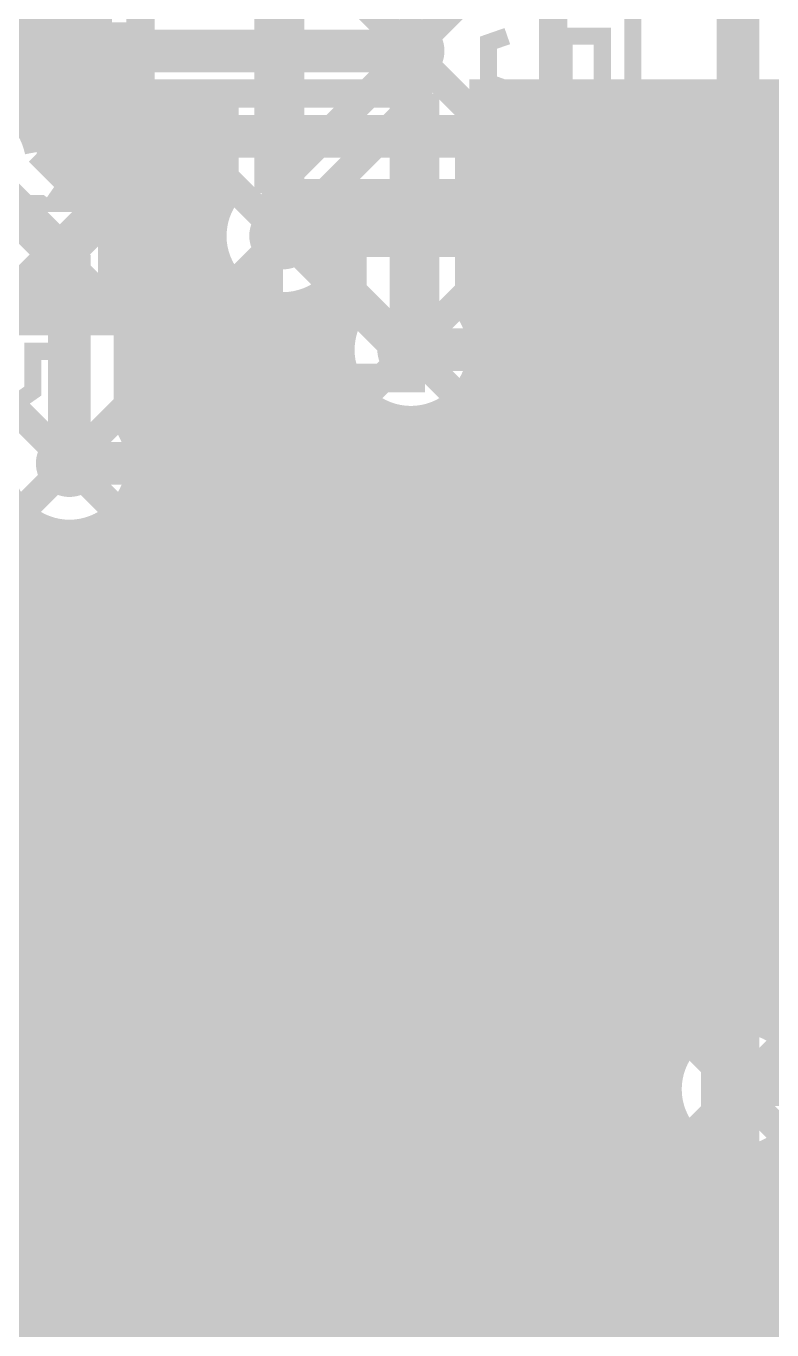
# Model space of a CAD drawing. Extents: x -11 to 221, y -93 to 178.
# Drawn here: x 44.57 to 51.23, y 86.37 to 98.01 of the extents above; entities that cross this region are included whole.
import ezdxf

# ---------------------------------------------------------------- set-up
doc = ezdxf.new("R2010")
doc.units = 0
doc.header["$MEASUREMENT"] = 0
doc.layers.get('0').update_dxf_attribs({"linetype": 'CONTINUOUS'})
for name, color, linetype in [('26-349-0_BOT', 7, 'CONTINUOUS'), ('26-349-0_DRD', 7, 'CONTINUOUS'), ('26-349-0_DRL', 2, 'CONTINUOUS'), ('26-349-0_FAB', 1, 'CONTINUOUS'), ('26-349-0_IN1', 3, 'CONTINUOUS'), ('26-349-0_IN2', 5, 'CONTINUOUS'), ('26-349-0_SMB', 10, 'CONTINUOUS'), ('26-349-0_SMT', 14, 'CONTINUOUS'), ('26-349-0_SPT', 9, 'CONTINUOUS'), ('26-349-0_SST', 12, 'CONTINUOUS'), ('26-349-0_TOP', 11, 'CONTINUOUS'), ('THRUHOLE_TAP', 15, 'CONTINUOUS')]:
    doc.layers.add(name, color=color, linetype=linetype)

# ---------------------------------------------------------------- blocks, each defined once
blk = doc.blocks.new('ROUND_78')
at = {"const_width": 0.29972}
blk.add_lwpolyline([(-0.14986, 0, 1), (0.14986, 0, 1)], format="xyb", close=True, dxfattribs=at)
blk = doc.blocks.new('ROUND_102')
at = {"const_width": 0.10033}
blk.add_lwpolyline([(-0.050164, 0, 1), (0.050164, 0, 1)], format="xyb", close=True, dxfattribs=at)
blk = doc.blocks.new('ROUND_82')
at = {"const_width": 0.29972}
blk.add_lwpolyline([(-0.14986, 0, 1), (0.14986, 0, 1)], format="xyb", close=True, dxfattribs=at)
blk = doc.blocks.new('RECTANGLE_3')
blk.add_solid([(0.4826, 0.4064), (0.4826, -0.4064), (-0.4826, 0.4064), (-0.4826, -0.4064)])
blk = doc.blocks.new('RECTANGLE_6')
blk.add_solid([(0.51308, 0.63627), (0.51308, -0.63627), (-0.51308, 0.63627), (-0.51308, -0.63627)])
blk = doc.blocks.new('RECTANGLE_47')
blk.add_solid([(0.508, 0.9017), (0.508, -0.9017), (-0.508, 0.9017), (-0.508, -0.9017)])
blk = doc.blocks.new('ROUND_88')
at = {"const_width": 0.10033}
blk.add_lwpolyline([(-0.050164, 0, 1), (0.050164, 0, 1)], format="xyb", close=True, dxfattribs=at)

msp = doc.modelspace()

# ---------------------------------------------------------------- linework, layer by layer
at = {"layer": '26-349-0_BOT'}
for points, const_width in [([(46.863, 99.949), (46.863, 96.139)], 0.381), ([(48.006, 95.123), (48.006, 97.79)], 0.381), ([(46.3423, 97.409), (17.145, 97.409)], 0.254), ([(44.577, 97.409), (44.577, 97.14484)], 0.254), ([(44.8056, 97.409), (44.8056, 96.774)], 0.254), ([(45.0342, 97.409), (45.0342, 96.5454)], 0.254), ([(45.2628, 97.409), (45.2628, 96.3168)], 0.254), ([(45.4914, 97.409), (45.4914, 94.44228)], 0.254), ([(45.72, 97.409), (45.72, 92.01658)], 0.254), ([(45.9486, 97.409), (45.9486, 92.06992)], 0.254), ([(46.1772, 97.409), (46.1772, 92.0369)], 0.254), ([(46.3423, 97.409), (46.3423, 96.49206)], 0.254), ([(48.5267, 97.409), (48.5267, 95.47606)], 0.254), ([(56.5023, 97.409), (48.5267, 97.409)], 0.254), ([(48.6918, 97.409), (48.6918, 40.513)], 0.254), ([(48.9204, 97.409), (48.9204, 40.513)], 0.254), ([(49.149, 97.409), (49.149, 40.513)], 0.254), ([(49.3776, 97.409), (49.3776, 68.72732)], 0.254), ([(49.6062, 97.409), (49.6062, 69.3674)], 0.254), ([(49.8348, 97.409), (49.8348, 69.6341)], 0.254), ([(50.0634, 97.409), (50.0634, 69.80428)], 0.254), ([(50.292, 97.409), (50.292, 69.91604)], 0.254), ([(50.5206, 97.409), (50.5206, 88.99906)], 0.254), ([(50.7492, 97.409), (50.7492, 89.12352)], 0.254), ([(50.9778, 97.409), (50.9778, 89.14638)], 0.254), ([(51.2064, 97.409), (51.2064, 89.08288)], 0.254), ([(46.3423, 97.2058), (44.5262, 97.2058)], 0.254), ([(56.5023, 97.2058), (48.5267, 97.2058)], 0.254), ([(46.3423, 96.9772), (44.6659, 96.9772)], 0.254), ([(56.5023, 96.9772), (48.5267, 96.9772)], 0.254), ([(44.68622, 96.89084), (45.31868, 96.25838)], 0.254), ([(44.958, 94.107), (44.958, 95.885), (44.069, 96.774)], 0.381), ([(46.3423, 96.7486), (44.831, 96.7486)], 0.254), ([(56.5023, 96.7486), (48.5267, 96.7486)], 0.254), ([(46.3423, 96.52), (45.0596, 96.52)], 0.254), ([(56.5023, 96.52), (48.5267, 96.52)], 0.254), ([(46.25086, 96.2914), (45.2882, 96.2914)], 0.254), ([(56.5023, 96.2914), (48.5267, 96.2914)], 0.254), ([(46.23816, 96.0628), (45.44822, 96.0628)], 0.254), ([(47.4853, 96.03994), (47.4853, 95.47606)], 0.254), ([(56.5023, 96.0628), (48.5267, 96.0628)], 0.254), ([(45.4787, 95.885), (45.4787, 94.46006)], 0.254), ([(46.31182, 95.8342), (45.4787, 95.8342)], 0.254), ([(47.4853, 95.8342), (47.41418, 95.8342)], 0.254), ([(56.5023, 95.8342), (48.5267, 95.8342)], 0.254), ([(46.4058, 95.70466), (46.4058, 91.8972)], 0.254), ([(47.3202, 95.70466), (47.3202, 69.23786)], 0.254), ([(46.52772, 95.6056), (45.4787, 95.6056)], 0.254), ([(47.4853, 95.6056), (47.19828, 95.6056)], 0.254), ([(56.5023, 95.6056), (48.5267, 95.6056)], 0.254), ([(46.6344, 95.55226), (46.6344, 84.15528)], 0.254), ([(46.863, 95.50908), (46.863, 69.38518)], 0.254), ([(47.0916, 95.55226), (47.0916, 69.36232)], 0.254), ([(47.42942, 95.377), (45.4787, 95.377)], 0.254), ([(56.5023, 95.377), (48.58258, 95.377)], 0.254), ([(47.37608, 95.1484), (45.4787, 95.1484)], 0.254), ([(56.5023, 95.1484), (48.63592, 95.1484)], 0.254), ([(47.4091, 94.9198), (45.4787, 94.9198)], 0.254), ([(56.5023, 94.9198), (48.6029, 94.9198)], 0.254), ([(47.54626, 94.6912), (45.4787, 94.6912)], 0.254), ([(47.5488, 94.68866), (47.5488, 40.513)], 0.254), ([(56.5023, 94.6912), (48.4632, 94.6912)], 0.254), ([(48.4632, 94.68866), (48.4632, 40.513)], 0.254), ([(47.7774, 94.53626), (47.7774, 40.513)], 0.254), ([(48.2346, 94.53626), (48.2346, 40.513)], 0.254), ([(56.5023, 94.4626), (45.4787, 94.4626)], 0.254), ([(48.006, 94.49308), (48.006, 40.513)], 0.254), ([(56.5023, 94.234), (45.57522, 94.234)], 0.254), ([(56.5023, 94.0054), (45.5803, 94.0054)], 0.254), ([(45.4914, 93.77172), (45.4914, 91.84386)], 0.254), ([(56.5023, 93.7768), (45.49394, 93.7768)], 0.254), ([(44.577, 93.60408), (44.577, 84.56422)], 0.254), ([(44.6659, 93.5482), (44.22902, 93.5482)], 0.254), ([(44.8056, 93.49486), (44.8056, 84.4677)], 0.254), ([(45.0342, 93.48216), (45.0342, 84.18322)], 0.254), ([(56.5023, 93.5482), (45.24756, 93.5482)], 0.254), ([(45.2628, 93.55582), (45.2628, 54.09184)], 0.254), ([(56.5023, 93.3196), (44.20108, 93.3196)], 0.254), ([(56.5023, 93.091), (44.13504, 93.091)], 0.254), ([(56.5023, 92.8624), (44.02582, 92.8624)], 0.254), ([(56.5023, 92.6338), (43.8531, 92.6338)], 0.254), ([(56.5023, 92.4052), (43.5864, 92.4052)], 0.254), ([(56.5023, 92.1766), (42.9387, 92.1766)], 0.254), ([(45.60062, 91.948), (30.48762, 91.948)], 0.254), ([(56.5023, 91.948), (46.34484, 91.948)], 0.254), ([(45.41012, 91.7194), (17.145, 91.7194)], 0.254), ([(56.5023, 91.7194), (46.53788, 91.7194)], 0.254), ([(45.34662, 91.4908), (17.145, 91.4908)], 0.254), ([(56.5023, 91.4908), (46.60138, 91.4908)], 0.254), ([(45.36948, 91.2622), (17.145, 91.2622)], 0.254), ([(56.5023, 91.2622), (46.57852, 91.2622)], 0.254), ([(45.4914, 91.0336), (17.145, 91.0336)], 0.254), ([(45.4914, 91.0336), (45.4914, 83.97748)], 0.254), ([(56.5023, 91.0336), (46.45406, 91.0336)], 0.254), ([(46.4058, 90.98026), (46.4058, 84.37118)], 0.254), ([(56.44642, 90.805), (43.06316, 90.805)], 0.254), ([(45.72, 90.86342), (45.72, 84.32038)], 0.254), ([(45.9486, 90.81008), (45.9486, 84.4296)], 0.254), ([(46.1772, 90.8431), (46.1772, 84.44484)], 0.254), ([(56.39308, 90.5764), (43.6118, 90.5764)], 0.254), ([(56.4261, 90.3478), (43.87088, 90.3478)], 0.254), ([(56.56326, 90.1192), (44.03598, 90.1192)], 0.254), ([(57.2643, 89.8906), (44.14266, 89.8906)], 0.254), ([(57.2643, 89.662), (44.20616, 89.662)], 0.254), ([(57.2643, 89.4334), (44.22902, 89.4334)], 0.254), ([(57.2643, 89.2048), (44.21632, 89.2048)], 0.254), ([(50.49266, 88.9762), (44.16552, 88.9762)], 0.254), ([(50.34026, 88.7476), (44.07154, 88.7476)], 0.254), ([(50.29708, 88.519), (43.92676, 88.519)], 0.254), ([(50.34026, 88.2904), (43.70324, 88.2904)], 0.254), ([(50.49266, 88.0618), (43.30446, 88.0618)], 0.254), ([(50.5206, 88.0364), (50.5206, 79.98206)], 0.254), ([(50.7492, 87.91448), (50.7492, 80.10652)], 0.254), ([(50.9778, 87.89162), (50.9778, 80.12938)], 0.254), ([(51.2064, 87.95512), (51.2064, 80.06588)], 0.254), ([(57.9755, 87.8332), (17.145, 87.8332)], 0.254), ([(57.9755, 87.6046), (17.145, 87.6046)], 0.254), ([(57.9755, 87.376), (17.145, 87.376)], 0.254), ([(57.9755, 87.1474), (17.145, 87.1474)], 0.254), ([(57.9755, 86.9188), (17.145, 86.9188)], 0.254), ([(57.9755, 86.6902), (17.145, 86.6902)], 0.254), ([(57.9755, 86.4616), (43.4721, 86.4616)], 0.254)]:
    msp.add_lwpolyline(points, dxfattribs=dict(at, const_width=const_width))
at = {"layer": '26-349-0_BOT', "const_width": 0.254}
for points in [[(44.68622, 96.89084, 0.3604212), (44.069, 97.40138)], [(46.3423, 96.49206, 0.1500719), (46.23389, 96.139)], [(45.4787, 95.885, 0.1989124), (45.32619, 96.25319)], [(46.23308, 96.139, 0.4142136), (46.863, 95.50908)], [(46.863, 95.50908, 0.368698), (47.4853, 96.03994)], [(47.4853, 95.47606, 0.1500719), (47.37689, 95.123)], [(48.63592, 95.123, 0.1500718), (48.52737, 95.47651)], [(47.37608, 95.123, 0.4142136), (48.006, 94.49308)], [(48.006, 94.49308, 0.4142136), (48.63592, 95.123)], [(45.58792, 94.107, 0.1500718), (45.47937, 94.46051)], [(44.32808, 94.107, 0.4142136), (44.958, 93.47708)], [(44.958, 93.47708, 0.4142136), (45.58792, 94.107)], [(45.974, 92.06992, 0.4142136), (45.34408, 91.44)], [(46.60392, 91.44, 0.4142136), (45.974, 92.06992)], [(45.34408, 91.44, 0.4142136), (45.974, 90.81008)], [(45.974, 90.81008, 0.4142136), (46.60392, 91.44)], [(50.927, 89.14892, 0.4142136), (50.29708, 88.519)], [(51.55692, 88.519, 0.4142136), (50.927, 89.14892)], [(50.29708, 88.519, 0.4142136), (50.927, 87.88908)], [(50.927, 87.88908, 0.4142136), (51.55692, 88.519)]]:
    msp.add_lwpolyline(points, format="xyb", dxfattribs=at)
at = {"layer": '26-349-0_DRD', "const_width": 0.254}
for points in [[(45.593, 97.536), (43.053, 100.076)], [(45.593, 97.536), (45.593, 100.076)], [(46.736, 99.06), (46.736, 96.52)], [(49.276, 99.06), (46.736, 96.52)], [(49.276, 96.52), (46.736, 99.06)], [(49.276, 96.52), (49.276, 99.06)], [(45.339, 98.044), (42.799, 98.044)], [(45.339, 98.044), (42.799, 95.504)], [(45.339, 95.504), (42.799, 98.044)], [(45.339, 95.504), (45.339, 98.044)], [(43.053, 97.536), (45.593, 97.536)], [(45.593, 97.409), (45.593, 94.869)], [(48.133, 97.409), (45.593, 97.409)], [(48.133, 97.409), (45.593, 94.869)], [(48.133, 94.869), (45.593, 97.409)], [(48.133, 94.869), (48.133, 97.409)], [(46.736, 96.52), (49.276, 96.52)], [(46.736, 96.393), (46.736, 93.853)], [(49.276, 96.393), (46.736, 96.393)], [(49.276, 96.393), (46.736, 93.853)], [(49.276, 93.853), (46.736, 96.393)], [(49.276, 93.853), (49.276, 96.393)], [(42.799, 95.504), (45.339, 95.504)], [(46.228, 95.377), (43.688, 95.377)], [(46.228, 95.377), (43.688, 92.837)], [(46.228, 92.837), (43.688, 95.377)], [(46.228, 92.837), (46.228, 95.377)], [(45.593, 94.869), (48.133, 94.869)], [(46.736, 93.853), (49.276, 93.853)], [(43.688, 92.837), (46.228, 92.837)], [(44.704, 92.71), (44.704, 90.17)], [(47.244, 92.71), (44.704, 92.71)], [(47.244, 92.71), (44.704, 90.17)], [(47.244, 90.17), (44.704, 92.71)], [(47.244, 90.17), (47.244, 92.71)], [(44.704, 90.17), (47.244, 90.17)], [(49.657, 89.789), (49.657, 87.249)], [(52.197, 89.789), (49.657, 89.789)], [(52.197, 89.789), (49.657, 87.249)], [(52.197, 87.249), (49.657, 89.789)], [(49.657, 89.789), (49.657, 87.249)], [(52.197, 89.789), (49.657, 89.789)], [(52.197, 89.789), (49.657, 87.249)], [(52.197, 87.249), (49.657, 89.789)], [(49.657, 87.249), (52.197, 87.249)], [(49.657, 87.249), (52.197, 87.249)]]:
    msp.add_lwpolyline(points, dxfattribs=at)
at = {"layer": '26-349-0_FAB', "const_width": 0.254}
for points in [[(-7.62, 142.24), (-7.62, 102.87), (17.78, 102.87), (17.78, 93.345), (55.88, 93.345), (55.88, 55.245), (48.895, 55.245), (48.895, -6.985), (109.22, -6.985), (109.22, 45.72), (66.04, 45.72), (66.04, 142.875), (33.655, 142.875), (27.94, 148.59), (27.94, 152.4), (11.43, 152.4), (11.43, 142.24), (-7.62, 142.24)], [(17.78, 88.9), (17.78, 41.275), (47.625, 41.275), (47.625, 56.515), (55.245, 56.515), (55.245, 92.71), (17.78, 92.71), (17.78, 88.9)]]:
    msp.add_lwpolyline(points, dxfattribs=at)
at = {"layer": '26-349-0_IN1'}
for points, const_width in [([(52.324, 105.537), (51.689, 105.537), (50.927, 104.775), (50.927, 88.519)], 0.381), ([(49.657, 93.091), (45.212, 93.091), (45.212, 64.008)], 0.254), ([(49.657, 93.0656), (45.212, 93.0656)], 0.254), ([(45.2374, 93.091), (45.2374, 42.545)], 0.254), ([(45.466, 93.091), (45.466, 42.545)], 0.254), ([(45.6946, 93.091), (45.6946, 42.545)], 0.254), ([(45.9232, 93.091), (45.9232, 82.26044)], 0.254), ([(46.1518, 93.091), (46.1518, 82.44078)], 0.254), ([(46.3804, 93.091), (46.3804, 82.5119)], 0.254), ([(46.609, 93.091), (46.609, 82.50682)], 0.254), ([(46.8376, 93.091), (46.8376, 82.42808)], 0.254), ([(47.0662, 93.091), (47.0662, 82.22742)], 0.254), ([(47.2948, 93.091), (47.2948, 42.545)], 0.254), ([(47.5234, 93.091), (47.5234, 42.545)], 0.254), ([(47.752, 93.091), (47.752, 42.545)], 0.254), ([(47.9806, 93.091), (47.9806, 69.84238)], 0.254), ([(48.2092, 93.091), (48.2092, 76.41844)], 0.254), ([(48.4378, 93.091), (48.4378, 76.59878)], 0.254), ([(48.6664, 93.091), (48.6664, 76.6699)], 0.254), ([(48.895, 93.091), (48.895, 76.66482)], 0.254), ([(49.1236, 93.091), (49.1236, 76.58608)], 0.254), ([(49.3522, 93.091), (49.3522, 76.38542)], 0.254), ([(49.5808, 93.091), (49.5808, 69.5071)], 0.254), ([(49.657, 93.091), (49.657, 69.59854)], 0.254), ([(49.657, 92.837), (45.212, 92.837)], 0.254), ([(49.657, 92.6084), (45.212, 92.6084)], 0.254), ([(49.657, 92.3798), (45.212, 92.3798)], 0.254), ([(49.657, 92.1512), (45.212, 92.1512)], 0.254), ([(49.657, 91.9226), (45.212, 91.9226)], 0.254), ([(49.657, 91.694), (45.212, 91.694)], 0.254), ([(49.657, 91.4654), (45.212, 91.4654)], 0.254), ([(49.657, 91.2368), (45.212, 91.2368)], 0.254), ([(49.657, 91.0082), (45.212, 91.0082)], 0.254), ([(49.657, 90.7796), (45.212, 90.7796)], 0.254), ([(49.657, 90.551), (45.212, 90.551)], 0.254), ([(49.657, 90.3224), (45.212, 90.3224)], 0.254), ([(49.657, 90.0938), (45.212, 90.0938)], 0.254), ([(49.657, 89.8652), (45.212, 89.8652)], 0.254), ([(49.657, 89.6366), (45.212, 89.6366)], 0.254), ([(49.657, 89.408), (45.212, 89.408)], 0.254), ([(49.657, 89.1794), (45.212, 89.1794)], 0.254), ([(49.657, 88.9508), (45.212, 88.9508)], 0.254), ([(49.657, 88.7222), (45.212, 88.7222)], 0.254), ([(50.927, 79.502), (50.927, 88.519)], 0.381), ([(49.657, 88.4936), (45.212, 88.4936)], 0.254), ([(49.657, 88.265), (45.212, 88.265)], 0.254), ([(49.657, 88.0364), (45.212, 88.0364)], 0.254), ([(49.657, 87.8078), (45.212, 87.8078)], 0.254), ([(49.657, 87.5792), (45.212, 87.5792)], 0.254), ([(49.657, 87.3506), (45.212, 87.3506)], 0.254), ([(49.657, 87.122), (45.212, 87.122)], 0.254), ([(49.657, 86.8934), (45.212, 86.8934)], 0.254), ([(49.657, 86.6648), (45.212, 86.6648)], 0.254), ([(49.657, 86.4362), (45.212, 86.4362)], 0.254)]:
    msp.add_lwpolyline(points, dxfattribs=dict(at, const_width=const_width))
at = {"layer": '26-349-0_SMB', "const_width": 0.254}
for points in [[(48.895, 97.028), (48.895, 89.789)], [(56.007, 97.028), (48.895, 97.028)], [(48.9458, 97.028), (48.9458, 89.789)], [(49.1744, 97.028), (49.1744, 89.789)], [(49.403, 97.028), (49.403, 89.789)], [(49.6316, 97.028), (49.6316, 89.789)], [(49.8602, 97.028), (49.8602, 89.789)], [(50.0888, 97.028), (50.0888, 89.789)], [(50.3174, 97.028), (50.3174, 89.789)], [(50.546, 97.028), (50.546, 89.789)], [(50.7746, 97.028), (50.7746, 89.789)], [(51.0032, 97.028), (51.0032, 89.789)], [(51.2318, 97.028), (51.2318, 89.789)], [(56.007, 96.901), (48.895, 96.901)], [(56.007, 96.6724), (48.895, 96.6724)], [(56.007, 96.4438), (48.895, 96.4438)], [(56.007, 96.2152), (48.895, 96.2152)], [(56.007, 95.9866), (48.895, 95.9866)], [(56.007, 95.758), (48.895, 95.758)], [(56.007, 95.5294), (48.895, 95.5294)], [(56.007, 95.3008), (48.895, 95.3008)], [(56.007, 95.0722), (48.895, 95.0722)], [(56.007, 94.8436), (48.895, 94.8436)], [(56.007, 94.615), (48.895, 94.615)], [(56.007, 94.3864), (48.895, 94.3864)], [(56.007, 94.1578), (48.895, 94.1578)], [(49.022, 93.98), (46.863, 93.98), (46.863, 82.55)], [(46.9392, 93.98), (46.9392, 69.723)], [(47.1678, 93.98), (47.1678, 69.723)], [(47.3964, 93.98), (47.3964, 69.723)], [(47.625, 93.98), (47.625, 69.723)], [(47.8536, 93.98), (47.8536, 69.723)], [(48.0822, 93.98), (48.0822, 78.359)], [(48.3108, 93.98), (48.3108, 78.359)], [(48.5394, 93.98), (48.5394, 78.359)], [(48.768, 93.98), (48.768, 78.359)], [(48.9966, 93.98), (48.9966, 87.376)], [(49.022, 93.98), (49.022, 89.789)], [(49.022, 93.8276), (46.863, 93.8276)], [(56.007, 93.9292), (48.895, 93.9292)], [(49.022, 93.599), (46.863, 93.599)], [(56.007, 93.7006), (48.895, 93.7006)], [(56.007, 93.472), (48.895, 93.472)], [(49.022, 93.3704), (46.863, 93.3704)], [(56.007, 93.2434), (48.895, 93.2434)], [(49.022, 93.1418), (46.863, 93.1418)], [(56.007, 93.0148), (48.895, 93.0148)], [(49.022, 92.9132), (46.863, 92.9132)], [(56.007, 92.7862), (48.895, 92.7862)], [(49.022, 92.6846), (46.863, 92.6846)], [(56.007, 92.5576), (48.895, 92.5576)], [(49.022, 92.456), (46.863, 92.456)], [(56.007, 92.329), (48.895, 92.329)], [(49.022, 92.2274), (46.863, 92.2274)], [(56.007, 92.1004), (48.895, 92.1004)], [(49.022, 91.9988), (46.863, 91.9988)], [(56.007, 91.8718), (48.895, 91.8718)], [(49.022, 91.7702), (46.863, 91.7702)], [(56.007, 91.6432), (48.895, 91.6432)], [(49.022, 91.5416), (46.863, 91.5416)], [(56.007, 91.4146), (48.895, 91.4146)], [(49.022, 91.313), (46.863, 91.313)], [(56.007, 91.186), (48.895, 91.186)], [(49.022, 91.0844), (46.863, 91.0844)], [(56.007, 90.9574), (48.895, 90.9574)], [(49.022, 90.8558), (46.863, 90.8558)], [(56.007, 90.7288), (48.895, 90.7288)], [(49.022, 90.6272), (46.863, 90.6272)], [(56.007, 90.5002), (48.895, 90.5002)], [(49.022, 90.3986), (46.863, 90.3986)], [(56.007, 90.2716), (48.895, 90.2716)], [(49.022, 90.17), (46.863, 90.17)], [(56.007, 90.043), (48.895, 90.043)], [(49.022, 89.9414), (46.863, 89.9414)], [(56.007, 89.8144), (48.895, 89.8144)], [(51.943, 89.789), (48.895, 89.789)], [(49.911, 89.789), (49.022, 89.789)], [(49.2252, 89.789), (49.2252, 87.376)], [(49.4538, 89.789), (49.4538, 87.376)], [(49.6824, 89.789), (49.6824, 87.376)], [(49.911, 89.789), (49.911, 87.376)], [(49.911, 89.7128), (46.863, 89.7128)], [(49.911, 89.4842), (46.863, 89.4842)], [(49.911, 89.2556), (46.863, 89.2556)], [(49.911, 89.027), (46.863, 89.027)], [(49.911, 88.7984), (46.863, 88.7984)], [(49.911, 88.5698), (46.863, 88.5698)], [(49.911, 88.3412), (46.863, 88.3412)], [(49.911, 88.1126), (46.863, 88.1126)], [(49.911, 87.884), (46.863, 87.884)], [(49.911, 87.6554), (46.863, 87.6554)], [(49.911, 87.4268), (46.863, 87.4268)], [(48.895, 87.376), (48.895, 80.518)], [(49.911, 87.376), (48.895, 87.376)], [(48.895, 87.376), (48.895, 80.518)], [(51.943, 87.376), (48.895, 87.376)], [(48.9458, 87.376), (48.9458, 80.518)], [(49.1744, 87.376), (49.1744, 80.518)], [(49.403, 87.376), (49.403, 80.518)], [(49.6316, 87.376), (49.6316, 80.518)], [(49.8602, 87.376), (49.8602, 80.518)], [(50.0888, 87.376), (50.0888, 80.518)], [(50.3174, 87.376), (50.3174, 80.518)], [(50.546, 87.376), (50.546, 80.518)], [(50.7746, 87.376), (50.7746, 80.518)], [(51.0032, 87.376), (51.0032, 80.518)], [(51.2318, 87.376), (51.2318, 80.518)], [(48.895, 87.1982), (46.863, 87.1982)], [(56.896, 87.2998), (48.895, 87.2998)], [(56.896, 87.0712), (48.895, 87.0712)], [(48.895, 86.9696), (46.863, 86.9696)], [(56.896, 86.8426), (48.895, 86.8426)], [(48.895, 86.741), (46.863, 86.741)], [(56.896, 86.614), (48.895, 86.614)], [(48.895, 86.5124), (46.863, 86.5124)], [(56.896, 86.3854), (48.895, 86.3854)], [(48.895, 86.2838), (46.863, 86.2838)]]:
    msp.add_lwpolyline(points, dxfattribs=at)
at = {"layer": '26-349-0_SMT', "const_width": 0.254}
for points in [[(46.736, 90.043), (46.736, 86.868)], [(48.895, 90.043), (46.736, 90.043)], [(46.8376, 90.043), (46.8376, 86.868)], [(47.0662, 90.043), (47.0662, 86.868)], [(47.2948, 90.043), (47.2948, 86.868)], [(47.5234, 90.043), (47.5234, 86.868)], [(47.752, 90.043), (47.752, 86.868)], [(47.9806, 90.043), (47.9806, 86.868)], [(48.2092, 90.043), (48.2092, 86.868)], [(48.4378, 90.043), (48.4378, 86.868)], [(48.6664, 90.043), (48.6664, 86.868)], [(48.895, 90.043), (48.895, 87.757)], [(48.895, 89.8144), (46.736, 89.8144)], [(48.895, 89.5858), (46.736, 89.5858)], [(48.895, 89.3572), (46.736, 89.3572)], [(48.895, 89.1286), (46.736, 89.1286)], [(48.895, 88.9), (46.736, 88.9)], [(48.895, 88.6714), (46.736, 88.6714)], [(48.895, 88.4428), (46.736, 88.4428)], [(48.895, 88.2142), (46.736, 88.2142)], [(48.895, 87.9856), (46.736, 87.9856)], [(48.895, 87.757), (46.736, 87.757)], [(48.895, 87.757), (48.895, 86.868)], [(53.34, 87.757), (48.895, 87.757)], [(49.1236, 87.757), (49.1236, 86.868)], [(49.3522, 87.757), (49.3522, 86.868)], [(49.5808, 87.757), (49.5808, 86.868)], [(49.8094, 87.757), (49.8094, 86.868)], [(50.038, 87.757), (50.038, 86.868)], [(50.2666, 87.757), (50.2666, 86.868)], [(50.4952, 87.757), (50.4952, 86.868)], [(50.7238, 87.757), (50.7238, 86.868)], [(50.9524, 87.757), (50.9524, 86.868)], [(51.181, 87.757), (51.181, 86.741)], [(56.261, 87.5284), (46.736, 87.5284)], [(58.801, 87.2998), (46.736, 87.2998)], [(58.801, 87.0712), (46.736, 87.0712)], [(51.054, 86.868), (46.736, 86.868)], [(51.054, 86.868), (53.34, 84.582)], [(58.801, 86.8426), (51.0794, 86.8426)], [(58.801, 86.614), (51.308, 86.614)]]:
    msp.add_lwpolyline(points, dxfattribs=at)
at = {"layer": '26-349-0_SST', "const_width": 0.1524}
for points in [[(51.6255, 96.3295), (51.6255, 99.2505), (49.9872, 99.2505), (49.9872, 96.3295), (51.6255, 96.3295)], [(48.86706, 97.92208), (48.69942, 97.86366), (48.69942, 97.50806), (48.86706, 97.4471), (49.20742, 97.4471), (49.37506, 97.56648), (49.37506, 97.92208), (49.71542, 97.92208), (49.71542, 97.4471)], [(44.46016, 97.50298), (44.46016, 97.14738), (44.63034, 97.028), (44.80052, 97.028), (44.96816, 97.14738), (44.96816, 97.50298), (43.95216, 97.50298)], [(48.69942, 96.72828), (48.69942, 96.9645)], [(48.69942, 96.84766), (49.71542, 96.84766), (49.54524, 96.9645)], [(43.95216, 96.42856), (44.96816, 96.42856), (44.80052, 96.5454)], [(43.95216, 95.82658), (44.96816, 95.47098), (44.96816, 95.94596)], [(44.12234, 95.10776), (43.95216, 95.0468), (43.95216, 94.6912), (44.12234, 94.63278), (44.46016, 94.63278), (44.63034, 94.75216), (44.63034, 95.10776), (44.96816, 95.10776), (44.96816, 94.63278)], [(47.9298, 93.71076), (48.2854, 93.71076), (48.40478, 93.88094), (48.40478, 94.05112), (48.2854, 94.21876), (47.9298, 94.21876), (47.9298, 93.20276)], [(48.768, 93.37294), (48.88738, 93.20276), (49.1236, 93.20276), (49.24298, 93.37294), (49.24298, 93.54312), (49.00676, 93.88094), (49.24298, 94.21876), (48.768, 94.21876)], [(49.784, 93.20276), (49.66716, 93.37294), (49.6062, 93.54312), (49.6062, 93.88094), (49.66716, 94.05112), (49.784, 94.21876), (49.90338, 94.21876), (50.02276, 94.05112), (50.08118, 93.88094), (50.08118, 93.54312), (50.02276, 93.37294), (49.90338, 93.20276), (49.784, 93.20276)], [(48.22698, 93.71076), (48.40478, 93.20276)], [(51.562, 92.837), (51.562, 90.043), (46.228, 90.043), (46.228, 92.837), (51.562, 92.837)], [(47.117, 88.011), (50.673, 88.011), (50.673, 89.789), (47.117, 89.789), (47.117, 88.011)], [(44.8818, 88.5063), (44.82338, 88.33866), (44.46778, 88.33866), (44.40936, 88.5063), (44.40936, 89.18448), (44.46778, 89.35466), (44.82338, 89.35466), (44.8818, 89.18448)], [(45.72, 88.33866), (45.24756, 88.33866), (45.72, 89.0143), (45.72, 89.18448), (45.66158, 89.35466), (45.30598, 89.35466), (45.24756, 89.18448)], [(46.5582, 88.67648), (46.08576, 88.67648), (46.32198, 89.35466), (46.44136, 89.35466), (46.44136, 88.33866)], [(47.6758, 86.09076), (48.0314, 86.09076), (48.15078, 86.26094), (48.15078, 86.43112), (48.0314, 86.59876), (47.6758, 86.59876), (47.6758, 85.58276)], [(48.98898, 85.58276), (48.514, 85.58276), (48.98898, 86.26094), (48.98898, 86.43112), (48.93056, 86.59876), (48.57496, 86.59876), (48.514, 86.43112)], [(49.76876, 86.09076), (49.82718, 86.26094), (49.82718, 86.43112), (49.76876, 86.59876), (49.41316, 86.59876), (49.3522, 86.43112), (49.3522, 86.26094), (49.41316, 86.09076), (49.76876, 86.09076), (49.82718, 85.92312), (49.82718, 85.75294), (49.76876, 85.58276), (49.41316, 85.58276), (49.3522, 85.75294), (49.3522, 85.92312), (49.41316, 86.09076)]]:
    msp.add_lwpolyline(points, dxfattribs=at)
at = {"layer": '26-349-0_TOP'}
for points, const_width in [([(48.006, 97.79), (41.275, 97.79), (40.005, 99.06), (40.005, 99.42576)], 0.381), ([(50.8, 97.0788), (50.673, 96.901), (50.546, 97.028), (45.92828, 97.028), (42.49928, 93.599)], 0.381), ([(46.863, 96.139), (57.785, 96.139)], 0.381), ([(58.4962, 95.123), (48.006, 95.123)], 0.381), ([(63.5, 93.7768), (59.8932, 93.7768), (59.563, 94.107), (44.958, 94.107)], 0.381), ([(52.52466, 90.51036), (52.578, 90.5637), (52.578, 91.44), (51.054, 92.964), (44.958, 92.964), (43.434, 91.44), (40.64, 91.44), (39.624, 90.424), (39.624, 87.884), (37.00018, 85.26018), (37.00018, 85.19922)], 0.381), ([(45.21454, 92.3417), (43.8785, 91.00566)], 0.254), ([(46.2788, 92.3417), (45.21454, 92.3417)], 0.254), ([(45.2628, 92.3417), (45.2628, 91.61018)], 0.254), ([(45.4914, 92.3417), (45.4914, 91.98864)], 0.254), ([(45.72, 92.3417), (45.72, 92.1258)], 0.254), ([(45.9486, 92.3417), (45.9486, 92.17152)], 0.254), ([(46.1772, 92.3417), (46.1772, 92.14104)], 0.254), ([(46.2788, 92.3417), (46.2788, 92.10548)], 0.254), ([(48.1584, 92.3417), (48.1584, 90.1065)], 0.254), ([(49.6316, 92.3417), (48.1584, 92.3417)], 0.254), ([(48.2346, 92.3417), (48.2346, 89.96934)], 0.254), ([(48.4632, 92.3417), (48.4632, 89.96934)], 0.254), ([(48.6918, 92.3417), (48.6918, 89.96934)], 0.254), ([(48.9204, 92.3417), (48.9204, 86.7283)], 0.254), ([(49.149, 92.3417), (49.149, 89.96934)], 0.254), ([(49.3776, 92.3417), (49.3776, 89.96934)], 0.254), ([(49.6062, 92.3417), (49.6062, 89.96934)], 0.254), ([(49.6316, 92.3417), (49.6316, 90.1065)], 0.254), ([(45.0342, 92.15882), (45.0342, 86.7283)], 0.254), ([(46.2788, 92.1766), (45.04944, 92.1766)], 0.254), ([(49.6316, 92.1766), (48.1584, 92.1766)], 0.254), ([(44.8056, 91.93022), (44.8056, 86.88324)], 0.254), ([(45.44822, 91.948), (44.82084, 91.948)], 0.254), ([(49.6316, 91.948), (48.1584, 91.948)], 0.254), ([(44.577, 91.70162), (44.577, 87.11184)], 0.254), ([(45.29836, 91.7194), (44.59224, 91.7194)], 0.254), ([(49.6316, 91.7194), (48.1584, 91.7194)], 0.254), ([(45.974, 91.44), (47.2186, 91.44)], 0.381), ([(49.911, 88.9), (50.546, 89.535), (50.546, 91.4146), (50.5714, 91.44)], 0.381), ([(45.24502, 91.4908), (44.36364, 91.4908)], 0.254), ([(49.6316, 91.4908), (48.1584, 91.4908)], 0.254), ([(45.2628, 91.2622), (44.13504, 91.2622)], 0.254), ([(45.2628, 91.26728), (45.2628, 86.7283)], 0.254), ([(49.6316, 91.2622), (48.1584, 91.2622)], 0.254), ([(45.3644, 91.0336), (43.90644, 91.0336)], 0.254), ([(49.6316, 91.0336), (48.1584, 91.0336)], 0.254), ([(45.61078, 90.805), (43.4086, 90.805)], 0.254), ([(45.4914, 90.88882), (45.4914, 86.7283)], 0.254), ([(49.6316, 90.805), (48.1584, 90.805)], 0.254), ([(45.72, 90.7542), (45.72, 86.7283)], 0.254), ([(45.9486, 90.70848), (45.9486, 86.7283)], 0.254), ([(46.1772, 90.73642), (46.1772, 86.7283)], 0.254), ([(46.2788, 90.77452), (46.2788, 90.1065)], 0.254), ([(46.2788, 90.5764), (43.77944, 90.5764)], 0.254), ([(49.6316, 90.5764), (48.1584, 90.5764)], 0.254), ([(46.2788, 90.3478), (44.00296, 90.3478)], 0.254), ([(49.6316, 90.3478), (48.1584, 90.3478)], 0.254), ([(49.9237, 90.1192), (44.15028, 90.1192)], 0.254), ([(48.1584, 90.1065), (46.2788, 90.1065)], 0.254), ([(46.4058, 90.1065), (46.4058, 86.7283)], 0.254), ([(46.6344, 90.1065), (46.6344, 86.7283)], 0.254), ([(46.863, 90.1065), (46.863, 86.7283)], 0.254), ([(47.0916, 90.1065), (47.0916, 89.96934)], 0.254), ([(47.3202, 90.1065), (47.3202, 89.96934)], 0.254), ([(47.5488, 90.1065), (47.5488, 89.96934)], 0.254), ([(47.7774, 90.1065), (47.7774, 89.96934)], 0.254), ([(48.006, 90.1065), (48.006, 89.96934)], 0.254), ([(49.9237, 90.1065), (49.6316, 90.1065)], 0.254), ([(49.8348, 90.1065), (49.8348, 89.96934)], 0.254), ([(49.9237, 90.1065), (49.9237, 89.96934)], 0.254), ([(46.93412, 89.8906), (44.24934, 89.8906)], 0.254), ([(48.82388, 89.96934), (46.93412, 89.96934), (46.93412, 87.83066)], 0.254), ([(47.879, 89.96934), (47.879, 88.9)], 0.254), ([(48.82388, 89.96934), (48.82388, 87.83066)], 0.254), ([(48.96612, 89.8906), (48.82388, 89.8906)], 0.254), ([(48.96612, 89.96934), (48.96612, 87.83066)], 0.254), ([(49.9237, 89.96934), (48.96612, 89.96934)], 0.254), ([(49.911, 88.9), (50.546, 89.535), (50.87112, 89.86012), (52.52466, 89.86012)], 0.381), ([(46.93412, 89.662), (44.30776, 89.662)], 0.254), ([(48.96612, 89.662), (48.82388, 89.662)], 0.254), ([(46.93412, 89.4334), (44.33062, 89.4334)], 0.254), ([(48.96612, 89.4334), (48.82388, 89.4334)], 0.254), ([(46.93412, 89.2048), (44.31792, 89.2048)], 0.254), ([(48.96612, 89.2048), (48.82388, 89.2048)], 0.254), ([(46.93412, 88.9762), (44.2722, 88.9762)], 0.254), ([(48.96612, 88.9762), (48.82388, 88.9762)], 0.254), ([(46.93412, 88.9), (47.879, 88.9)], 0.254), ([(47.879, 87.83066), (47.879, 88.9)], 0.254), ([(48.82388, 88.9), (47.879, 88.9)], 0.254), ([(46.93412, 88.7476), (44.18584, 88.7476)], 0.254), ([(48.96612, 88.7476), (48.82388, 88.7476)], 0.254), ([(50.927, 88.519), (51.01336, 88.519), (51.054, 88.55964), (52.52466, 88.55964)], 0.381), ([(50.927, 88.519), (51.01336, 88.519), (51.054, 88.55964), (52.52466, 88.55964)], 0.381), ([(46.93412, 88.519), (44.05376, 88.519)], 0.254), ([(48.96612, 88.519), (48.82388, 88.519)], 0.254), ([(46.93412, 88.2904), (43.85564, 88.2904)], 0.254), ([(48.96612, 88.2904), (48.82388, 88.2904)], 0.254), ([(46.93412, 88.0618), (43.54576, 88.0618)], 0.254), ([(48.96612, 88.0618), (48.82388, 88.0618)], 0.254), ([(50.673, 87.8332), (43.85564, 87.8332)], 0.254), ([(43.87342, 87.81542), (44.96054, 86.7283)], 0.254), ([(48.82388, 87.83066), (46.93412, 87.83066)], 0.254), ([(47.0916, 87.83066), (47.0916, 86.7283)], 0.254), ([(47.3202, 87.83066), (47.3202, 86.7283)], 0.254), ([(47.5488, 87.83066), (47.5488, 86.7283)], 0.254), ([(47.7774, 87.83066), (47.7774, 86.7283)], 0.254), ([(48.006, 87.83066), (48.006, 86.7283)], 0.254), ([(48.2346, 87.83066), (48.2346, 86.7283)], 0.254), ([(48.4632, 87.83066), (48.4632, 86.7283)], 0.254), ([(48.6918, 87.83066), (48.6918, 86.7283)], 0.254), ([(50.67554, 87.83066), (48.96612, 87.83066)], 0.254), ([(49.149, 87.83066), (49.149, 86.7283)], 0.254), ([(49.3776, 87.83066), (49.3776, 86.7283)], 0.254), ([(49.6062, 87.83066), (49.6062, 86.7283)], 0.254), ([(49.8348, 87.83066), (49.8348, 86.7283)], 0.254), ([(50.0634, 87.83066), (50.0634, 86.7283)], 0.254), ([(50.292, 87.83066), (50.292, 86.7283)], 0.254), ([(50.5206, 87.83066), (50.5206, 86.72068)], 0.254), ([(50.7492, 87.8078), (50.7492, 86.63178)], 0.254), ([(50.9778, 87.79002), (50.9778, 86.42604)], 0.254), ([(57.531, 87.8332), (51.181, 87.8332)], 0.254), ([(51.2064, 87.84336), (51.2064, 86.19744)], 0.254), ([(58.928, 87.6046), (44.08424, 87.6046)], 0.254), ([(37.00018, 81.0006), (38.735, 82.73542), (38.735, 84.709), (41.402, 87.376), (43.434, 87.376), (44.704, 86.106), (50.419, 86.106), (52.52466, 84.00034), (52.52466, 82.25536)], 0.381), ([(58.928, 87.376), (44.31284, 87.376)], 0.254), ([(58.928, 87.1474), (44.54144, 87.1474)], 0.254), ([(58.928, 86.9188), (44.77004, 86.9188)], 0.254), ([(50.419, 86.7283), (44.96054, 86.7283)], 0.254), ([(58.928, 86.6902), (50.63236, 86.6902)], 0.254), ([(50.85842, 86.54542), (52.96154, 84.43976)], 0.254), ([(58.928, 86.4616), (50.94224, 86.4616)], 0.254)]:
    msp.add_lwpolyline(points, dxfattribs=dict(at, const_width=const_width))
at = {"layer": '26-349-0_TOP', "const_width": 0.254}
for points in [[(45.974, 92.17152, 0.4142136), (45.24248, 91.44)], [(46.2788, 92.10548, 0.1077894), (45.974, 92.17196)], [(45.24248, 91.44, 0.4142136), (45.974, 90.70848)], [(45.974, 90.70848, 0.1077892), (46.27862, 90.77492)], [(50.927, 87.78748, 0.1638838), (51.36957, 87.93654)], [(50.67554, 87.83066, 0.0877874), (50.927, 87.78617)], [(50.85842, 86.54542, 0.1989124), (50.419, 86.72743)]]:
    msp.add_lwpolyline(points, format="xyb", dxfattribs=at)

# ---------------------------------------------------------------- block references
at = {"layer": '26-349-0_BOT'}
for p in [(48.006, 97.79), (46.863, 96.139), (48.006, 95.123), (44.958, 94.107), (45.974, 91.44), (50.927, 88.519)]:
    msp.add_blockref('ROUND_78', p, dxfattribs=at)
at = {"layer": '26-349-0_DRL'}
for p in [(48.006, 97.79), (46.863, 96.139), (48.006, 95.123), (44.958, 94.107), (45.974, 91.44), (50.927, 88.519)]:
    msp.add_blockref('ROUND_102', p, dxfattribs=at)
at = {"layer": '26-349-0_IN1'}
for name, p in [('ROUND_78', (48.006, 97.79)), ('ROUND_78', (46.863, 96.139)), ('ROUND_78', (48.006, 95.123)), ('ROUND_82', (44.958, 94.107)), ('ROUND_78', (45.974, 91.44)), ('ROUND_78', (50.927, 88.519))]:
    msp.add_blockref(name, p, dxfattribs=at)
at = {"layer": '26-349-0_IN2'}
for name, p in [('ROUND_78', (48.006, 97.79)), ('ROUND_82', (46.863, 96.139)), ('ROUND_78', (48.006, 95.123)), ('ROUND_78', (44.958, 94.107)), ('ROUND_78', (45.974, 91.44)), ('ROUND_78', (50.927, 88.519))]:
    msp.add_blockref(name, p, dxfattribs=at)
at = {"layer": '26-349-0_SMT'}
for name, p in [('RECTANGLE_3', (50.8, 97.0788)), ('RECTANGLE_47', (47.2186, 91.44)), ('RECTANGLE_47', (50.5714, 91.44)), ('RECTANGLE_6', (47.879, 88.9)), ('RECTANGLE_6', (49.911, 88.9))]:
    msp.add_blockref(name, p, dxfattribs=at)
at = {"layer": '26-349-0_SPT'}
for name, p in [('RECTANGLE_3', (50.8, 97.0788)), ('RECTANGLE_47', (47.2186, 91.44)), ('RECTANGLE_47', (50.5714, 91.44)), ('RECTANGLE_6', (47.879, 88.9)), ('RECTANGLE_6', (49.911, 88.9))]:
    msp.add_blockref(name, p, dxfattribs=at)
at = {"layer": '26-349-0_TOP'}
for name, p in [('ROUND_78', (48.006, 97.79)), ('RECTANGLE_3', (50.8, 97.0788)), ('ROUND_78', (46.863, 96.139)), ('ROUND_78', (48.006, 95.123)), ('ROUND_78', (44.958, 94.107)), ('RECTANGLE_47', (47.2186, 91.44)), ('RECTANGLE_47', (50.5714, 91.44)), ('ROUND_78', (45.974, 91.44)), ('RECTANGLE_6', (47.879, 88.9)), ('RECTANGLE_6', (49.911, 88.9)), ('ROUND_78', (50.927, 88.519))]:
    msp.add_blockref(name, p, dxfattribs=at)
at = {"layer": 'THRUHOLE_TAP'}
for p in [(48.006, 97.79), (46.863, 96.139), (48.006, 95.123), (44.958, 94.107), (45.974, 91.44), (50.927, 88.519)]:
    msp.add_blockref('ROUND_88', p, dxfattribs=at)

doc.saveas('drawing.dxf')
